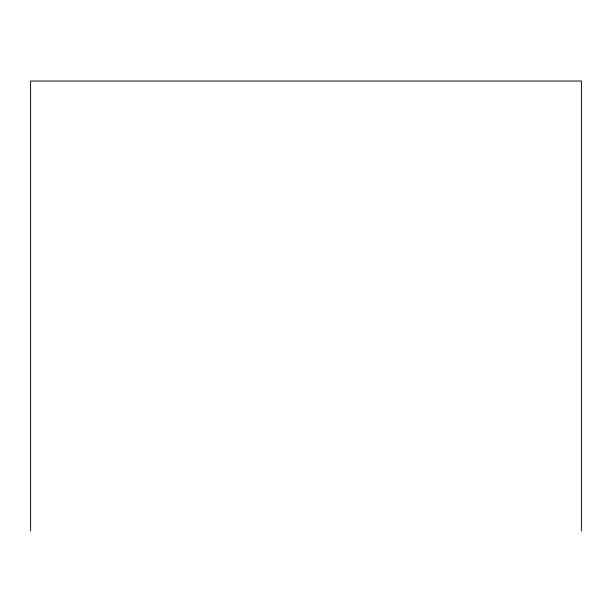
<?xml version="1.0" encoding="UTF-8"?>
<svg xmlns="http://www.w3.org/2000/svg" width="612" height="612" viewBox="0 0 612 612"><rect width="100%" height="100%" fill="white"/><g stroke="black" fill="none" stroke-linecap="round" stroke-linejoin="round"><path stroke-width="0.92" d="M581.4 530.979L581.4 81.021L30.6 81.021L30.6 530.979"/></g></svg>
